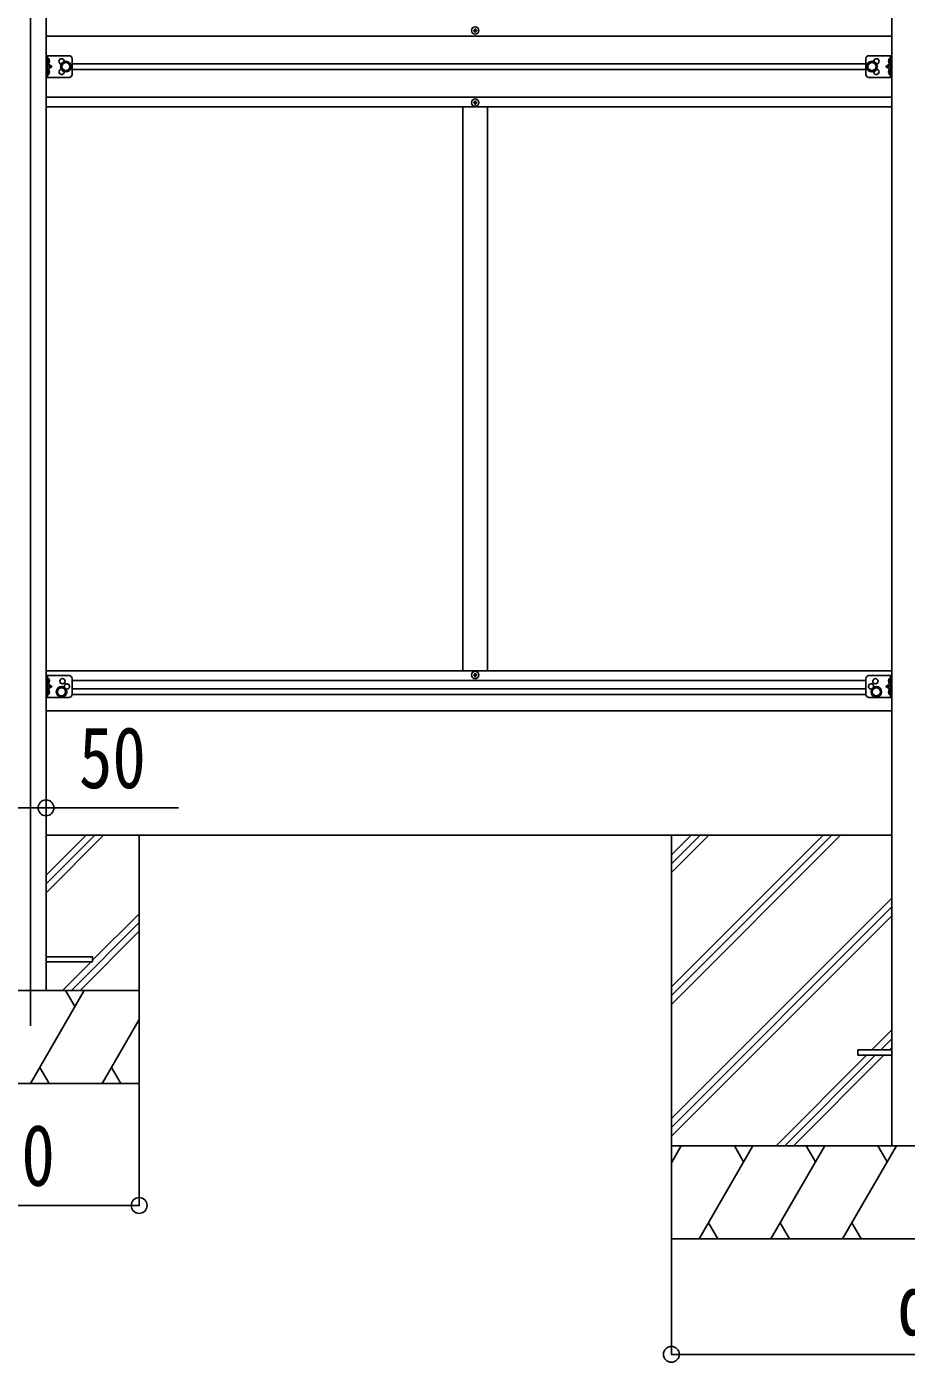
# Model space of a CAD drawing. Units: millimetres, scale not verified. Extents: x -12615 to 12615, y -8910 to 8910.
# Drawn here: x -1847 to -431, y -5425 to -3276 of the extents above; entities that cross this region are included whole.
import ezdxf
from ezdxf.enums import TextEntityAlignment as Align

# ---------------------------------------------------------------- set-up
doc = ezdxf.new("R2010")
doc.units = ezdxf.units.MM
doc.header["$LTSCALE"] = 40
for name, color, linetype in [('0-3_YKK_12', 2, 'Continuous'), ('0-4_YKK_13', 4, 'Continuous'), ('0-5_YKK_A1', 4, 'Continuous'), ('0-6_YKK_D', 6, 'Continuous')]:
    doc.layers.add(name, color=color, linetype=linetype)
doc.styles.add('ＭＳ ゴシック', font='')
doc.styles.get('ＭＳ ゴシック').set_extended_font_data('MS Gothic')

msp = doc.modelspace()

# ---------------------------------------------------------------- linework, layer by layer
at = {"layer": '0-3_YKK_12'}
msp.add_line((-1840.79, -2456.76), (-1840.79, -4883.62), dxfattribs=at)
at = {"layer": '0-4_YKK_13'}
for p, q in [((-1126.29, -3281.73), (-1127.29, -3281.73)), ((-1123.29, -3282.73), (-1122.29, -3282.73)), ((-1815.79, -3357.73), (-1815.79, -3322.73)), ((-1778.79, -3322.73), (-1815.79, -3322.73)), ((-1813.29, -3357.73), (-1813.29, -3322.73)), ((-1812.79, -3327.23), (-1811.99, -3327.37)), ((-1773.79, -3352.73), (-1773.79, -3327.73)), ((-495.99, -3352.73), (-495.99, -3327.73)), ((-490.99, -3322.73), (-453.99, -3322.73)), ((-456.99, -3327.23), (-457.79, -3327.37)), ((-456.49, -3357.73), (-456.49, -3322.73)), ((-453.99, -3357.73), (-453.99, -3322.73)), ((-1812.79, -3335.23), (-1813.29, -3335.14)), ((-1813.29, -3340.23), (-1806.29, -3340.23)), ((-1812.79, -3335.23), (-1811.99, -3335.09)), ((-1812.79, -3345.23), (-1811.99, -3345.37)), ((-456.49, -3340.23), (-463.49, -3340.23)), ((-456.99, -3335.23), (-457.79, -3335.09)), ((-456.99, -3345.23), (-457.79, -3345.37)), ((-456.99, -3335.23), (-456.49, -3335.14)), ((-1778.79, -3357.73), (-1815.79, -3357.73)), ((-1812.79, -3353.23), (-1813.29, -3353.14)), ((-1812.79, -3353.23), (-1811.99, -3353.09)), ((-490.99, -3357.73), (-453.99, -3357.73)), ((-456.99, -3353.23), (-457.79, -3353.09)), ((-456.99, -3353.23), (-456.49, -3353.14)), ((-1126.29, -3398.73), (-1127.29, -3398.73)), ((-1123.29, -3397.73), (-1122.29, -3397.73)), ((-1126.29, -4318.73), (-1127.29, -4318.73)), ((-1123.29, -4319.73), (-1122.29, -4319.73)), ((-1815.79, -4355.23), (-1815.79, -4320.23)), ((-1778.79, -4320.23), (-1815.79, -4320.23)), ((-1813.29, -4355.23), (-1813.29, -4320.23)), ((-1812.79, -4332.73), (-1813.29, -4332.64)), ((-1813.29, -4337.73), (-1806.29, -4337.73)), ((-1812.79, -4324.73), (-1811.99, -4324.87)), ((-1812.79, -4332.73), (-1811.99, -4332.59)), ((-1773.79, -4350.23), (-1773.79, -4325.23)), ((-495.99, -4350.23), (-495.99, -4325.23)), ((-490.99, -4320.23), (-453.99, -4320.23)), ((-456.49, -4337.73), (-463.49, -4337.73)), ((-456.99, -4324.73), (-457.79, -4324.87)), ((-456.99, -4332.73), (-457.79, -4332.59)), ((-456.99, -4332.73), (-456.49, -4332.64)), ((-456.49, -4355.23), (-456.49, -4320.23)), ((-453.99, -4355.23), (-453.99, -4320.23)), ((-1778.79, -4355.23), (-1815.79, -4355.23)), ((-1812.79, -4350.73), (-1813.29, -4350.64)), ((-1812.79, -4342.73), (-1811.99, -4342.87)), ((-1812.79, -4350.73), (-1811.99, -4350.59)), ((-490.99, -4355.23), (-453.99, -4355.23)), ((-456.99, -4342.73), (-457.79, -4342.87)), ((-456.99, -4350.73), (-457.79, -4350.59)), ((-456.99, -4350.73), (-456.49, -4350.64)), ((-1815.79, -4780.75), (-1740.79, -4780.75)), ((-508.79, -4922.25), (-508.79, -4931.25)), ((-508.79, -4922.25), (-453.99, -4922.25)), ((-508.79, -4931.25), (-453.99, -4931.25))]:
    msp.add_line(p, q, dxfattribs=at)
for points in [[(-1127.29, -3281.73), (-1127.29, -3282.73), (-1126.29, -3282.73)], [(-1124.29, -3280.73), (-1124.29, -3279.73), (-1125.29, -3279.73), (-1125.29, -3280.73)], [(-1125.29, -3283.73), (-1125.29, -3284.73), (-1124.29, -3284.73), (-1124.29, -3283.73)], [(-1122.29, -3282.73), (-1122.29, -3281.73), (-1123.29, -3281.73)], [(-1813.67, -3331.23), (-1813.04, -3330.05), (-1810.81, -3328.93)], [(-1812.79, -3335.23), (-1812.79, -3327.23), (-1813.29, -3327.32), (-1813.29, -3335.14)], [(-456.11, -3331.23), (-456.74, -3330.05), (-458.97, -3328.93)], [(-456.99, -3335.23), (-456.99, -3327.23), (-456.49, -3327.32), (-456.49, -3335.14)], [(-1813.67, -3331.23), (-1813.04, -3332.42), (-1810.81, -3333.53)], [(-1813.67, -3349.23), (-1813.04, -3348.05), (-1810.81, -3346.93)], [(-1813.67, -3349.23), (-1813.04, -3350.42), (-1810.81, -3351.53)], [(-1813.29, -3345.23), (-1806.29, -3340.23), (-1813.29, -3335.23)], [(-1812.79, -3353.23), (-1812.79, -3345.23), (-1813.29, -3345.32), (-1813.29, -3353.14)], [(-456.49, -3345.23), (-463.49, -3340.23), (-456.49, -3335.23)], [(-456.11, -3331.23), (-456.74, -3332.42), (-458.97, -3333.53)], [(-456.11, -3349.23), (-456.74, -3348.05), (-458.97, -3346.93)], [(-456.11, -3349.23), (-456.74, -3350.42), (-458.97, -3351.53)], [(-456.99, -3353.23), (-456.99, -3345.23), (-456.49, -3345.32), (-456.49, -3353.14)], [(-1127.29, -3398.73), (-1127.29, -3397.73), (-1126.29, -3397.73)], [(-1125.29, -3396.73), (-1125.29, -3395.73), (-1124.29, -3395.73), (-1124.29, -3396.73)], [(-1124.29, -3399.73), (-1124.29, -3400.73), (-1125.29, -3400.73), (-1125.29, -3399.73)], [(-1122.29, -3397.73), (-1122.29, -3398.73), (-1123.29, -3398.73)], [(-1127.29, -4318.73), (-1127.29, -4319.73), (-1126.29, -4319.73)], [(-1124.29, -4317.73), (-1124.29, -4316.73), (-1125.29, -4316.73), (-1125.29, -4317.73)], [(-1122.29, -4319.73), (-1122.29, -4318.73), (-1123.29, -4318.73)], [(-1813.67, -4328.73), (-1813.04, -4327.55), (-1810.81, -4326.43)], [(-1813.67, -4328.73), (-1813.04, -4329.92), (-1810.81, -4331.03)], [(-1812.79, -4332.73), (-1812.79, -4324.73), (-1813.29, -4324.82), (-1813.29, -4332.64)], [(-1813.29, -4342.73), (-1806.29, -4337.73), (-1813.29, -4332.73)], [(-1125.29, -4320.73), (-1125.29, -4321.73), (-1124.29, -4321.73), (-1124.29, -4320.73)], [(-456.49, -4342.73), (-463.49, -4337.73), (-456.49, -4332.73)], [(-456.11, -4328.73), (-456.74, -4327.55), (-458.97, -4326.43)], [(-456.11, -4328.73), (-456.74, -4329.92), (-458.97, -4331.03)], [(-456.99, -4332.73), (-456.99, -4324.73), (-456.49, -4324.82), (-456.49, -4332.64)], [(-1813.67, -4346.73), (-1813.04, -4345.55), (-1810.81, -4344.43)], [(-1813.67, -4346.73), (-1813.04, -4347.92), (-1810.81, -4349.03)], [(-1812.79, -4350.73), (-1812.79, -4342.73), (-1813.29, -4342.82), (-1813.29, -4350.64)], [(-456.11, -4346.73), (-456.74, -4345.55), (-458.97, -4344.43)], [(-456.11, -4346.73), (-456.74, -4347.92), (-458.97, -4349.03)], [(-456.99, -4350.73), (-456.99, -4342.73), (-456.49, -4342.82), (-456.49, -4350.64)], [(-1740.79, -4780.75), (-1740.79, -4772.75), (-1815.79, -4772.75)]]:
    msp.add_lwpolyline(points, dxfattribs=at)
for points in [[(-1783.79, -3332.73), (-1790.29, -3336.48), (-1790.29, -3343.99), (-1783.79, -3347.74), (-1777.29, -3343.99), (-1777.29, -3336.48)], [(-485.99, -3332.73), (-479.49, -3336.48), (-479.49, -3343.99), (-485.99, -3347.74), (-492.49, -3343.99), (-492.49, -3336.48)], [(-1790.79, -4338.73), (-1797.29, -4342.48), (-1797.29, -4349.99), (-1790.79, -4353.74), (-1784.29, -4349.99), (-1784.29, -4342.48)], [(-478.99, -4338.73), (-472.49, -4342.48), (-472.49, -4349.99), (-478.99, -4353.74), (-485.49, -4349.99), (-485.49, -4342.48)]]:
    msp.add_lwpolyline(points, close=True, dxfattribs=at)
for centre, radius in [((-1124.79, -3282.23), 5.9), ((-1783.79, -3340.23), 8.5), ((-1783.79, -3340.23), 7.5), ((-1783.79, -3340.23), 6.5), ((-485.99, -3340.23), 8.5), ((-485.99, -3340.23), 7.5), ((-485.99, -3340.23), 6.5), ((-1124.79, -3398.23), 5.9), ((-1124.79, -4319.23), 5.9), ((-1790.79, -4346.23), 8.5), ((-1790.79, -4346.23), 7.5), ((-1790.79, -4346.23), 6.5), ((-1789.29, -4329.23), 4.25), ((-478.99, -4346.23), 8.5), ((-478.99, -4346.23), 7.5), ((-478.99, -4346.23), 6.5), ((-480.49, -4329.23), 4.25)]:
    msp.add_circle(centre, radius, dxfattribs=at)
for centre, radius, start, end in [((-1126.29, -3280.73), 1, 270, 0), ((-1126.29, -3283.73), 1, 0, 90), ((-1123.29, -3280.73), 1, 180, 270), ((-1123.29, -3283.73), 1, 90, 180), ((-1812.14, -3328.26), 0.9, 32.05588, 80), ((-1816.89, -3331.23), 6.5, 327.94412, 32.05588), ((-1790.79, -3331.73), 4.25, 353.70569, 265.23923), ((-1778.79, -3327.73), 5, 0, 90), ((-490.99, -3327.73), 5, 90, 180), ((-478.99, -3331.73), 4.25, 274.76077, 186.29431), ((-452.89, -3331.23), 6.5, 147.94412, 212.05588), ((-457.64, -3328.26), 0.9, 100, 147.94412), ((-1812.14, -3334.21), 0.9, 280, 327.94412), ((-1812.14, -3346.26), 0.9, 32.05588, 80), ((-1812.14, -3352.21), 0.9, 280, 327.94412), ((-1816.89, -3349.23), 6.5, 327.94412, 32.05588), ((-1790.79, -3348.73), 4.25, 94.76077, 6.29431), ((-478.99, -3348.73), 4.25, 173.70569, 85.23923), ((-452.89, -3349.23), 6.5, 147.94412, 212.05588), ((-457.64, -3334.21), 0.9, 212.05588, 260), ((-457.64, -3346.26), 0.9, 100, 147.94412), ((-457.64, -3352.21), 0.9, 212.05588, 260), ((-1778.79, -3352.73), 5, 270, 0), ((-490.99, -3352.73), 5, 180, 270), ((-1126.29, -3396.73), 1, 270, 0), ((-1126.29, -3399.73), 1, 0, 90), ((-1123.29, -3396.73), 1, 180, 270), ((-1123.29, -3399.73), 1, 90, 180), ((-1126.29, -4317.73), 1, 270, 0), ((-1126.29, -4320.73), 1, 0, 90), ((-1123.29, -4317.73), 1, 180, 270), ((-1123.29, -4320.73), 1, 90, 180), ((-1812.14, -4325.76), 0.9, 32.05588, 80), ((-1812.14, -4331.71), 0.9, 280, 327.94412), ((-1816.89, -4328.73), 6.5, 327.94412, 32.05588), ((-1782.29, -4337.73), 4.25, 252.87654, 197.11996), ((-1778.79, -4325.23), 5, 0, 90), ((-490.99, -4325.23), 5, 90, 180), ((-487.49, -4337.73), 4.25, 342.88004, 287.12346), ((-452.89, -4328.73), 6.5, 147.94412, 212.05588), ((-457.64, -4325.76), 0.9, 100, 147.94412), ((-457.64, -4331.71), 0.9, 212.05588, 260), ((-1812.14, -4343.76), 0.9, 32.05588, 80), ((-1812.14, -4349.71), 0.9, 280, 327.94412), ((-1816.89, -4346.73), 6.5, 327.94412, 32.05588), ((-1778.79, -4350.23), 5, 270, 0), ((-490.99, -4350.23), 5, 180, 270), ((-452.89, -4346.73), 6.5, 147.94412, 212.05588), ((-457.64, -4343.76), 0.9, 100, 147.94412), ((-457.64, -4349.71), 0.9, 212.05588, 260)]:
    msp.add_arc(centre, radius, start, end, dxfattribs=at)
at = {"layer": '0-5_YKK_A1'}
for p, q in [((-453.99, -2447.75), (-453.99, -5076.75)), ((-1815.79, -2463.75), (-1815.79, -4826.75)), ((-453.99, -3291.23), (-1815.79, -3291.23)), ((-495.99, -3335.73), (-1773.79, -3335.73)), ((-1773.79, -3344.73), (-495.99, -3344.73)), ((-453.99, -3389.23), (-1815.79, -3389.23)), ((-453.99, -3404.73), (-1815.79, -3404.73)), ((-1144.79, -3404.73), (-1144.79, -4312.73)), ((-1104.79, -3404.73), (-1104.79, -4312.73)), ((-453.99, -4312.73), (-1815.79, -4312.73)), ((-495.99, -4328.23), (-1773.79, -4328.23)), ((-495.97, -4350.73), (-1773.82, -4350.73)), ((-495.99, -4341.73), (-1773.79, -4341.73)), ((-453.99, -4376.73), (-1815.79, -4376.73)), ((-1815.79, -4669.52), (-1723.03, -4576.75)), ((-1815.79, -4655.37), (-1737.17, -4576.75)), ((-1815.79, -4641.23), (-1751.31, -4576.75)), ((-453.99, -4576.75), (-1815.79, -4576.75)), ((-1665.79, -4976.75), (-1665.79, -4576.75)), ((-808.99, -4576.75), (-808.99, -5226.75)), ((-808.99, -4820.93), (-564.81, -4576.75)), ((-808.99, -4835.07), (-550.67, -4576.75)), ((-808.99, -4849.21), (-536.53, -4576.75)), ((-808.99, -4637.08), (-748.66, -4576.75)), ((-808.99, -4622.94), (-762.8, -4576.75)), ((-808.99, -4608.8), (-776.94, -4576.75)), ((-808.99, -5033.06), (-454.19, -4678.26)), ((-1740.79, -4778.36), (-1665.79, -4703.36)), ((-808.99, -5047.2), (-454.19, -4692.4)), ((-808.99, -5061.34), (-454.19, -4706.55)), ((-1775.04, -4826.75), (-1665.79, -4717.51)), ((-1760.9, -4826.75), (-1665.79, -4731.65)), ((-1789.18, -4826.75), (-1743.18, -4780.75)), ((-2015.79, -4826.75), (-1665.79, -4826.75)), ((-1840.79, -4976.75), (-1754.18, -4826.75)), ((-1769.19, -4852.73), (-1784.19, -4826.75)), ((-1725.32, -4976.75), (-1665.79, -4873.65)), ((-486.05, -4922.25), (-454.19, -4890.39)), ((-471.91, -4922.25), (-454.19, -4904.54)), ((-457.76, -4922.25), (-454.19, -4918.68)), ((-640.55, -5076.75), (-495.05, -4931.25)), ((-626.41, -5076.75), (-480.91, -4931.25)), ((-612.26, -5076.75), (-466.76, -4931.25)), ((-1825.79, -4950.77), (-1810.79, -4976.75)), ((-1710.32, -4950.77), (-1695.32, -4976.75)), ((-2015.79, -4976.75), (-1665.79, -4976.75)), ((-8.99, -5076.75), (-808.99, -5076.75)), ((-808.99, -5104.25), (-793.11, -5076.75)), ((-764.24, -5226.75), (-677.64, -5076.75)), ((-692.64, -5102.73), (-707.64, -5076.75)), ((-648.77, -5226.75), (-562.17, -5076.75)), ((-577.17, -5102.73), (-592.17, -5076.75)), ((-533.3, -5226.75), (-446.7, -5076.75)), ((-461.7, -5102.73), (-476.7, -5076.75)), ((-749.25, -5200.77), (-734.25, -5226.75)), ((-633.78, -5200.77), (-618.78, -5226.75)), ((-518.3, -5200.77), (-503.3, -5226.75)), ((-808.99, -5226.75), (-8.99, -5226.75))]:
    msp.add_line(p, q, dxfattribs=at)
at = {"layer": '0-6_YKK_D'}
for p, q in [((-1815.79, -4481.79), (-1815.79, -4534.1)), ((-1665.79, -4977.75), (-1665.79, -5174.02)), ((-2015.79, -5173.02), (-1665.79, -5173.02)), ((-808.99, -5226.75), (-808.99, -5413.46)), ((-808.99, -5412.46), (-8.99, -5412.46))]:
    msp.add_line(p, q, dxfattribs=at)
msp.add_lwpolyline([(-1865.79, -4533.1), (-1815.79, -4533.1), (-1602.39, -4533.1)], dxfattribs=at)
for centre in [(-1815.79, -4533.1), (-1665.79, -5173.02), (-808.99, -5412.46)]:
    msp.add_circle(centre, 12.75, dxfattribs=at)

# ---------------------------------------------------------------- texts
at = {"layer": '0-6_YKK_D', "style": 'ＭＳ ゴシック', "width": 0.8}
for s, p in [('50', (-1762.79, -4531.1)), ('350', (-1963.19, -5171.02)), ('d', (-444.99, -5411.16))]:
    msp.add_text(s, height=98.97, dxfattribs=at).set_placement(p, align=Align.BOTTOM_LEFT)

doc.saveas('drawing.dxf')
